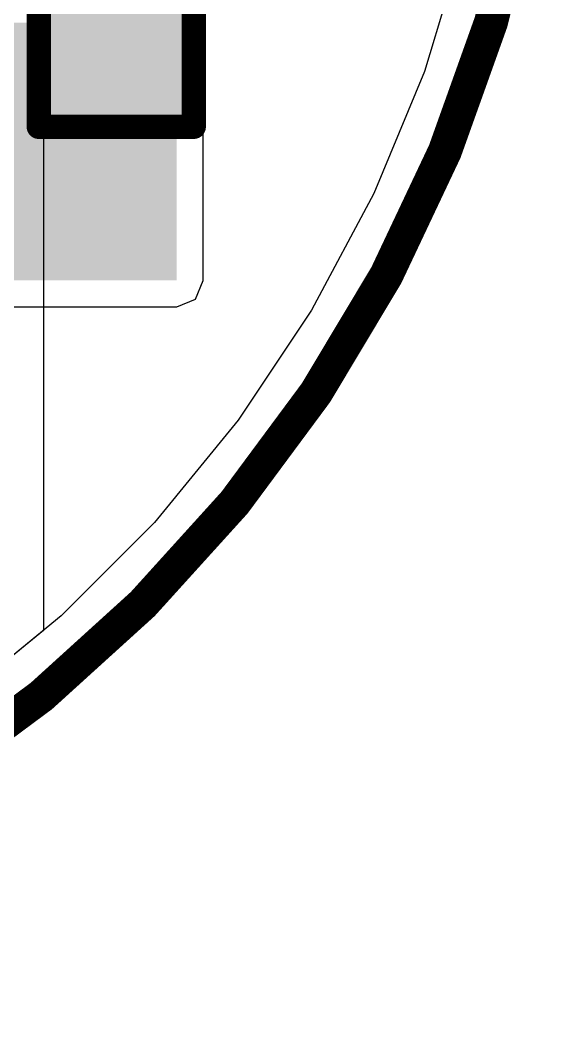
# Model space of a CAD drawing. Header units: inches. Extents: x -6 to 283, y -12 to 154.
# Drawn here: x 79.95 to 82.82, y -11.73 to -6.44 of the extents above; entities that cross this region are included whole.
import ezdxf

# ---------------------------------------------------------------- set-up
doc = ezdxf.new("R2010")
doc.units = ezdxf.units.IN
for name, color, linetype in [('Board Outline', 216, 'Continuous'), ('Bottom Layer', 5, 'Continuous'), ('Bottom Overlay', 54, 'Continuous'), ('Bottom Paste', 16, 'Continuous'), ('Bottom Solder', 6, 'Continuous'), ('GND-1', 16, 'Continuous'), ('GND-2', 90, 'Continuous'), ('GND-3', 216, 'Continuous'), ('GND-4', 54, 'Continuous'), ('PWR-1', 156, 'Continuous'), ('PWR-2', 130, 'Continuous'), ('Signal L1', 76, 'Continuous'), ('Signal L2', 6, 'Continuous'), ('Top Layer', 1, 'Continuous')]:
    doc.layers.add(name, color=color, linetype=linetype)

# ---------------------------------------------------------------- blocks, each defined once
blk = doc.blocks.new('R___0402_B_103')
at = {"layer": 'Bottom Layer'}
for points in [[(-0.24129492, 0.3175), (-0.24129492, -0.3175), (-0.69849492, -0.3175), (-0.69849492, 0.3175)], [(0.6985025399999999, 0.3175), (0.6985025399999999, -0.3175), (0.24130254, -0.3175), (0.24130254, 0.3175)]]:
    blk.add_hatch(color=5, dxfattribs=at).paths.add_polyline_path(points)
at = {"layer": 'Bottom Paste'}
for points in [[(-0.24129492, 0.3175), (-0.24129492, -0.3175), (-0.69849492, -0.3175), (-0.69849492, 0.3175)], [(0.6985025399999999, 0.3175), (0.6985025399999999, -0.3175), (0.24130254, -0.3175), (0.24130254, 0.3175)]]:
    blk.add_hatch(color=16, dxfattribs=at).paths.add_polyline_path(points)
at = {"layer": 'Bottom Solder'}
for points in [[(-0.18629376, 0.37250116), (-0.1862937599999999, -0.37250116), (-0.7534960799999999, -0.37250116), (-0.7534960799999999, 0.37250116)], [(0.7535037, 0.37250116), (0.7535037, -0.37250116), (0.18630138, -0.37250116), (0.18630138, 0.37250116)]]:
    blk.add_hatch(color=6, dxfattribs=at).paths.add_polyline_path(points)
at = {"layer": 'Bottom Overlay'}
for points in [[(0.7874050799999999, 0.40640254, 0.127, 0.127, 0), (-0.78739746, 0.4064, 0.127, 0.127, 0)], [(-0.78739746, 0.4064, 0.127, 0.127, 0), (-0.78739746, -0.4064, 0.127, 0.127, 0)], [(-0.8127974599999999, 0.4318, 0.0032258, 0.0032258, 0), (0.8128, 0.4318, 0.0032258, 0.0032258, 0)], [(0.7874050799999999, 0.40640254, 0.127, 0.127, 0), (0.7874050799999999, -0.40640254, 0.127, 0.127, 0)], [(-0.78739746, -0.4064, 0.127, 0.127, 0), (0.7874050799999999, -0.40640254, 0.127, 0.127, 0)]]:
    blk.add_lwpolyline(points, format="xyseb", dxfattribs=at)
for points in [[(-0.8191474599999999, 0.4064, 0.0635, 0.0635, 1), (-0.7556474599999999, 0.4064, 0.0635, 0.0635, 1)], [(-0.8191474599999999, 0.4064, 0.0635, 0.0635, 1), (-0.7556474599999999, 0.4064, 0.0635, 0.0635, 1)], [(-0.8136026399999999, 0.4318, 0.0016129, 0.0016129, 1), (-0.81199228, 0.4318, 0.0016129, 0.0016129, 1)], [(0.75565508, 0.40640254, 0.0635, 0.0635, 1), (0.8191550799999999, 0.40640254, 0.0635, 0.0635, 1)], [(0.75565508, 0.40640254, 0.0635, 0.0635, 1), (0.8191550799999999, 0.40640254, 0.0635, 0.0635, 1)], [(0.8119948199999999, 0.4318, 0.0016129, 0.0016129, 1), (0.81360518, 0.4318, 0.0016129, 0.0016129, 1)], [(-0.8191474599999999, -0.4064, 0.0635, 0.0635, 1), (-0.7556474599999999, -0.4064, 0.0635, 0.0635, 1)], [(-0.8191474599999999, -0.4064, 0.0635, 0.0635, 1), (-0.7556474599999999, -0.4064, 0.0635, 0.0635, 1)], [(0.75565508, -0.40640254, 0.0635, 0.0635, 1), (0.8191550799999999, -0.40640254, 0.0635, 0.0635, 1)], [(0.75565508, -0.40640254, 0.0635, 0.0635, 1), (0.8191550799999999, -0.40640254, 0.0635, 0.0635, 1)]]:
    blk.add_lwpolyline(points, format="xyseb", close=True, dxfattribs=at)

msp = doc.modelspace()

# ---------------------------------------------------------------- hatches: boundary and pattern name
at = {"layer": 'Bottom Layer'}
msp.add_hatch(color=5, dxfattribs=at).paths.add_polyline_path([(79.0877387, -7.80414746), (80.7682535, -7.80414746), (80.7682535, -6.45341102), (79.0877387, -6.45341102)])

# ---------------------------------------------------------------- linework, layer by layer
at = {"layer": 'Board Outline'}
msp.add_lwpolyline([(82.7291081, -4.3312842, 0.1778, 0.1778, -0.4142135158828693), (75.42232058, -11.64012658, 0.1778, 0.1778, 0)], format="xyseb", dxfattribs=at)
at = {"layer": 'Bottom Layer'}
for p, q in [((82.26738436, -6.04614742), (82.06643226, -6.70893756)), ((80.9057183, -6.45341102), (80.8952535, -6.428145639999999)), ((80.9057183, -7.80414746), (80.9057183, -6.45341102)), ((82.06643226, -6.70893756), (81.80148739999998, -7.34882452)), ((81.80148739999998, -7.34882452), (81.47510248, -7.959651339999999)), ((80.86545676, -7.901350719999999), (80.9057183, -7.80414746)), ((80.7682535, -7.941612259999999), (80.86545676, -7.901350719999999)), ((79.0877387, -7.941612259999999), (80.7682535, -7.941612259999999)), ((81.47510248, -7.959651339999999), (81.09039661999999, -8.535583639999999)), ((81.09039661999999, -8.535583639999999), (80.6511087, -9.071008019999999)), ((80.6511087, -9.071008019999999), (80.16144496, -9.56080892)), ((80.16144496, -9.56080892), (79.62615265999999, -10.00023654))]:
    msp.add_line(p, q, dxfattribs=at)
at = {"layer": 'GND-1'}
for p, q in [((82.26738436, -6.04614742), (82.06643226, -6.70893756)), ((82.06643226, -6.70893756), (81.80148739999998, -7.34882452)), ((81.80148739999998, -7.34882452), (81.47510248, -7.959651339999999)), ((81.47510248, -7.959651339999999), (81.09039661999999, -8.535583639999999)), ((81.09039661999999, -8.535583639999999), (80.6511087, -9.071008019999999)), ((80.6511087, -9.071008019999999), (80.16144496, -9.56080892)), ((80.16144496, -9.56080892), (79.62615265999999, -10.00023654))]:
    msp.add_line(p, q, dxfattribs=at)
at = {"layer": 'GND-2'}
for p, q in [((82.26738436, -6.04614742), (82.06643226, -6.70893756)), ((82.06643226, -6.70893756), (81.80148739999998, -7.34882452)), ((81.80148739999998, -7.34882452), (81.47510248, -7.959651339999999)), ((81.47510248, -7.959651339999999), (81.09039661999999, -8.535583639999999)), ((81.09039661999999, -8.535583639999999), (80.6511087, -9.071008019999999)), ((80.6511087, -9.071008019999999), (80.16144496, -9.56080892)), ((80.16144496, -9.56080892), (79.62615265999999, -10.00023654))]:
    msp.add_line(p, q, dxfattribs=at)
at = {"layer": 'GND-3'}
for p, q in [((82.26738436, -6.04614742), (82.06643226, -6.70893756)), ((82.06643226, -6.70893756), (81.80148739999998, -7.34882452)), ((81.80148739999998, -7.34882452), (81.47510248, -7.959651339999999)), ((81.47510248, -7.959651339999999), (81.09039661999999, -8.535583639999999)), ((81.09039661999999, -8.535583639999999), (80.6511087, -9.071008019999999)), ((80.6511087, -9.071008019999999), (80.16144496, -9.56080892)), ((80.16144496, -9.56080892), (79.62615265999999, -10.00023654))]:
    msp.add_line(p, q, dxfattribs=at)
at = {"layer": 'GND-4'}
for p, q in [((82.26738436, -6.04614742), (82.06643226, -6.70893756)), ((82.06643226, -6.70893756), (81.80148739999998, -7.34882452)), ((81.80148739999998, -7.34882452), (81.47510248, -7.959651339999999)), ((81.47510248, -7.959651339999999), (81.09039661999999, -8.535583639999999)), ((81.09039661999999, -8.535583639999999), (80.6511087, -9.071008019999999)), ((80.6511087, -9.071008019999999), (80.16144496, -9.56080892)), ((80.16144496, -9.56080892), (79.62615265999999, -10.00023654))]:
    msp.add_line(p, q, dxfattribs=at)
at = {"layer": 'PWR-1'}
for p, q in [((80.0686994, -6.09355652), (80.0686994, -9.63694542)), ((80.0686994, -9.63694542), (79.62615265999999, -10.00023654))]:
    msp.add_line(p, q, dxfattribs=at)
at = {"layer": 'PWR-2'}
for p, q in [((82.26738436, -6.04614742), (82.06643226, -6.70893756)), ((82.06643226, -6.70893756), (81.80148739999998, -7.34882452)), ((81.80148739999998, -7.34882452), (81.47510248, -7.959651339999999)), ((81.47510248, -7.959651339999999), (81.09039661999999, -8.535583639999999)), ((81.09039661999999, -8.535583639999999), (80.6511087, -9.071008019999999)), ((80.6511087, -9.071008019999999), (80.16144496, -9.56080892)), ((80.16144496, -9.56080892), (79.62615265999999, -10.00023654))]:
    msp.add_line(p, q, dxfattribs=at)
at = {"layer": 'Signal L1'}
for p, q in [((82.26738436, -6.04614742), (82.06643226, -6.70893756)), ((82.06643226, -6.70893756), (81.80148739999998, -7.34882452)), ((81.80148739999998, -7.34882452), (81.47510248, -7.959651339999999)), ((81.47510248, -7.959651339999999), (81.09039661999999, -8.535583639999999)), ((81.09039661999999, -8.535583639999999), (80.6511087, -9.071008019999999)), ((80.6511087, -9.071008019999999), (80.16144496, -9.56080892)), ((80.16144496, -9.56080892), (79.62615265999999, -10.00023654))]:
    msp.add_line(p, q, dxfattribs=at)
at = {"layer": 'Signal L2'}
for p, q in [((82.26738436, -6.04614742), (82.06643226, -6.70893756)), ((82.06643226, -6.70893756), (81.80148739999998, -7.34882452)), ((81.80148739999998, -7.34882452), (81.47510248, -7.959651339999999)), ((81.47510248, -7.959651339999999), (81.09039661999999, -8.535583639999999)), ((81.09039661999999, -8.535583639999999), (80.6511087, -9.071008019999999)), ((80.6511087, -9.071008019999999), (80.16144496, -9.56080892)), ((80.16144496, -9.56080892), (79.62615265999999, -10.00023654))]:
    msp.add_line(p, q, dxfattribs=at)
at = {"layer": 'Top Layer'}
for p, q in [((82.26738436, -6.04614742), (82.06643226, -6.70893756)), ((82.06643226, -6.70893756), (81.80148739999998, -7.34882452)), ((81.80148739999998, -7.34882452), (81.47510248, -7.959651339999999)), ((81.47510248, -7.959651339999999), (81.09039661999999, -8.535583639999999)), ((81.09039661999999, -8.535583639999999), (80.6511087, -9.071008019999999)), ((80.6511087, -9.071008019999999), (80.16144496, -9.56080892)), ((80.16144496, -9.56080892), (79.62615265999999, -10.00023654))]:
    msp.add_line(p, q, dxfattribs=at)

# ---------------------------------------------------------------- block references
at = {"rotation": 90}
msp.add_blockref('R___0402_B_103', (80.45075349999999, -6.211951), dxfattribs=at)

doc.saveas('drawing.dxf')
